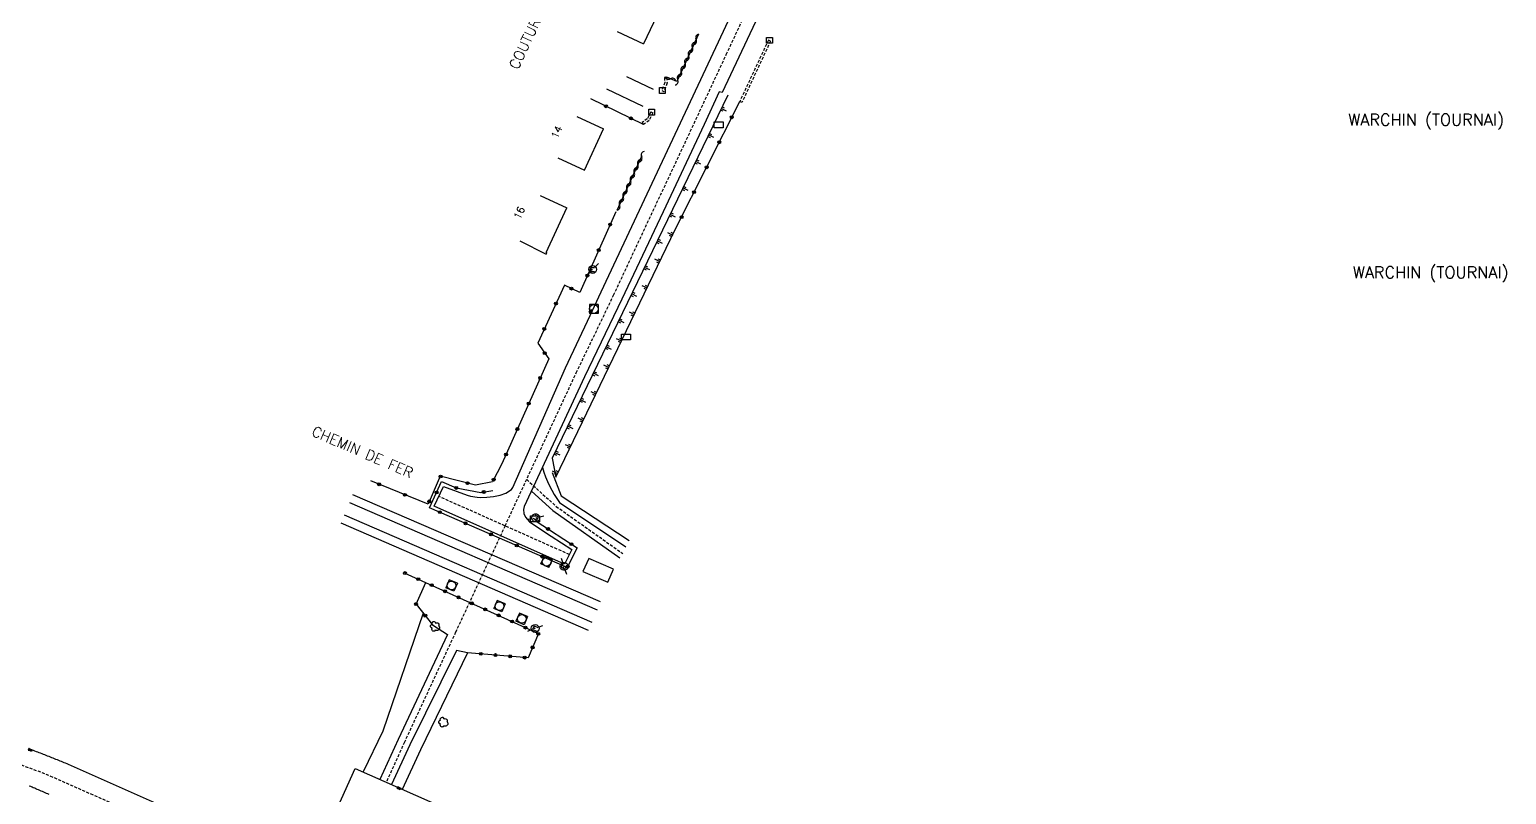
# Model space of a CAD drawing. Header units: millimetres. Extents: x 82000 to 83000, y 144000 to 145000.
# Drawn here: x 82736.2 to 82987.4, y 144397.9 to 144528 of the extents above; entities that cross this region are included whole.
import ezdxf
from ezdxf.enums import TextEntityAlignment as Align

# ---------------------------------------------------------------- set-up
doc = ezdxf.new("R2010")
doc.units = ezdxf.units.MM
doc.linetypes.add('DASHED', pattern=[0.75, 0.5, -0.25])
doc.layers.get('0').update_dxf_attribs({"linetype": 'CONTINUOUS'})
for name, color, linetype in [('W0001', 6, 'DASHED'), ('W0008', 7, 'CONTINUOUS'), ('W0100', 7, 'CONTINUOUS'), ('W0112', 1, 'DASHED'), ('W0211', 2, 'CONTINUOUS'), ('W0300', 7, 'CONTINUOUS'), ('W0310', 3, 'CONTINUOUS'), ('W0322', 7, 'CONTINUOUS'), ('W0330', 7, 'CONTINUOUS'), ('W0400', 7, 'CONTINUOUS'), ('W0420', 7, 'CONTINUOUS'), ('W0471', 7, 'CONTINUOUS'), ('W0700', 7, 'CONTINUOUS'), ('W0980', 7, 'CONTINUOUS'), ('W0989', 7, 'CONTINUOUS'), ('W0991', 7, 'CONTINUOUS'), ('W1471', 7, 'CONTINUOUS')]:
    doc.layers.add(name, color=color, linetype=linetype)
doc.styles.get("Standard").update_dxf_attribs({"font": 'romans.shx', "width": 0.85})

# ---------------------------------------------------------------- blocks, each defined once
blk = doc.blocks.new('t310o')
at = {"color": 0, "linetype": 'Continuous'}
for centre, start, end in [((-0.5, 0.38), 216.8699, 323.1304), ((0.5, -0.37), 36.8699, 143.1303)]:
    blk.add_arc(centre, 0.625, start, end, dxfattribs=at)
blk = doc.blocks.new('t211o')
at = {"color": 0, "linetype": 'Continuous'}
for p, q in [((-0.29, 0.5), (-0.29, 0)), ((0, 1), (0, 0)), ((0.29, 0.5), (0.29, 0))]:
    blk.add_line(p, q, dxfattribs=at)
blk = doc.blocks.new('t322o')
at = {"color": 0, "linetype": 'Continuous'}
for radius in [0.25, 0.15]:
    blk.add_circle((0, 0), radius, dxfattribs=at)
blk = doc.blocks.new('t112o')
at = {"color": 0, "linetype": 'Continuous'}
for p, q in [((-0.5, 0.5), (0.5, 0.5)), ((-0.5, -0.5), (-0.5, 0.5)), ((0.5, 0.5), (0.5, -0.5)), ((0.5, -0.5), (-0.5, -0.5))]:
    blk.add_line(p, q, dxfattribs=at)
blk = doc.blocks.new('T471')
for p, q in [((-0.333334, 0.333334), (-0.333334, -0.333334)), ((-0.333334, 0.333334), (0.333334, 0.333334)), ((-0.333334, 0), (0, 0)), ((0.500001, 0.500001), (1.000002, 1.000002)), ((-0.500001, -0.500001), (-1.000002, -1.000002)), ((-0.333334, -0.333334), (0.333334, -0.333334))]:
    blk.add_line(p, q)
blk.add_ellipse((0, 0), major_axis=(0.471405, 0.471405), ratio=1, start_param=5.4977871438, end_param=11.780972451)
blk = doc.blocks.new('T420')
for p, q in [((0.75, 0.75), (-0.75, 0.75)), ((-0.75, 0.75), (-0.75, -0.75)), ((0.75, 0.75), (0.75, -0.75)), ((0.75, -0.75), (-0.75, -0.75))]:
    blk.add_line(p, q)
blk.add_ellipse((0, 0), major_axis=(-0.53, 0.53), ratio=1, start_param=3.926991, end_param=10.210176)
blk = doc.blocks.new('T400')
for p, q in [((-0.15, 0.3), (0.15, 0.3)), ((-0.15, -0.25), (-0.15, 0.3)), ((-0.15, 0.15), (0.15, 0.15)), ((-0.15, 0), (0.15, 0)), ((0.15, 0.3), (0.15, -0.25)), ((-0.15, -0.15), (0.15, -0.15)), ((-0.15, -0.25), (-0.15, -0.3)), ((-0.15, -0.3), (0.15, -0.3)), ((0.15, -0.3), (0.15, -0.25))]:
    blk.add_line(p, q)
blk = doc.blocks.new('T300')
for p, q in [((-0.8, 0.51), (-0.86, 0.34)), ((-0.86, 0.34), (-0.86, 0.17)), ((-0.86, 0.17), (-0.74, 0.06)), ((-0.69, 0.63), (-0.8, 0.51)), ((-0.8, -0.06), (-0.74, 0.06)), ((-0.74, 0.06), (-0.69, 0.11)), ((-0.57, 0.69), (-0.69, 0.63)), ((-0.46, 0.69), (-0.57, 0.69)), ((-0.29, 0.63), (-0.46, 0.69)), ((-0.29, 0.63), (-0.17, 0.74)), ((-0.23, 0.57), (-0.29, 0.63)), ((-0.17, 0.74), (-0.06, 0.8)), ((-0.06, 0.8), (0.06, 0.8)), ((0.06, 0.8), (0.23, 0.74)), ((0.23, 0.74), (0.34, 0.63)), ((0.34, 0.63), (0.4, 0.51)), ((0.46, 0.46), (0.34, 0.46)), ((0.4, 0.51), (0.4, 0.46)), ((0.57, 0.4), (0.46, 0.46)), ((0.57, 0.4), (0.69, 0.29)), ((0.69, 0.29), (0.74, 0.17)), ((0.74, 0.06), (0.69, -0.17)), ((0.74, 0.17), (0.74, 0.06)), ((-0.8, -0.17), (-0.8, -0.06)), ((-0.8, -0.23), (-0.8, -0.17)), ((-0.74, -0.34), (-0.8, -0.23)), ((-0.69, -0.4), (-0.74, -0.34)), ((-0.51, -0.46), (-0.69, -0.4)), ((-0.4, -0.46), (-0.51, -0.46)), ((-0.4, -0.46), (-0.34, -0.46)), ((-0.34, -0.46), (-0.34, -0.4)), ((-0.34, -0.51), (-0.34, -0.46)), ((-0.29, -0.63), (-0.34, -0.51)), ((-0.17, -0.74), (-0.29, -0.63)), ((-0.06, -0.8), (-0.17, -0.74)), ((0.06, -0.8), (-0.06, -0.8)), ((0.17, -0.74), (0.06, -0.8)), ((0.23, -0.69), (0.17, -0.74)), ((0.29, -0.46), (0.23, -0.46)), ((0.29, -0.63), (0.23, -0.69)), ((0.46, -0.4), (0.29, -0.46)), ((0.34, -0.51), (0.29, -0.63)), ((0.34, -0.51), (0.34, -0.46)), ((0.57, -0.34), (0.46, -0.4)), ((0.63, -0.29), (0.57, -0.34)), ((0.69, -0.17), (0.63, -0.29))]:
    blk.add_line(p, q)
blk = doc.blocks.new('T1471')
at = {"color": 0, "linetype": 'Continuous', "flags": 128}
blk.add_lwpolyline([(-0.75, -0.5), (-0.75, 0.5), (0.75, 0.5), (0.75, -0.5), (-0.75, -0.5)], dxfattribs=at)

msp = doc.modelspace()

# ---------------------------------------------------------------- linework, layer by layer
at = {"layer": 'W0001'}
msp.add_line((82828.01, 144438.73), (82805.8, 144448.61), dxfattribs=at)
for points in [[(82854.7, 144523.75), (82866.38, 144548.86), (82883.8, 144586.1), (82884.07, 144592.96), (82883.88, 144595.66), (82880.33, 144606.78), (82861.47, 144626.46)], [(82854.7, 144523.75), (82866.38, 144548.86), (82883.8, 144586.1), (82884.07, 144592.96), (82883.88, 144595.66), (82880.33, 144606.78)], [(82817.07, 144443.6), (82829.18, 144469.63), (82835.53, 144482.82), (82854.7, 144523.75), (82866.38, 144548.86), (82883.8, 144586.1)], [(82820.74, 144451.49), (82825.75, 144446.91), (82837.1, 144438.9)], [(82817.07, 144443.6), (82808.65, 144425.52), (82799.94, 144406.81), (82796.85, 144400.02)]]:
    msp.add_lwpolyline(points, dxfattribs=at)
at = {"layer": 'W0001', "flags": 128}
msp.add_lwpolyline([(82591.33, 144394.5), (82599.6, 144398.06), (82603.8, 144399.93), (82608.52, 144402.21), (82614.33, 144405.86), (82619.29, 144409.85), (82627.02, 144416.19), (82631.41, 144419.47), (82634.73, 144421.83), (82641.46, 144424.68), (82647.15, 144425.88), (82653.22, 144426.08), (82659.56, 144425.31), (82665.19, 144423.43), (82671.08, 144420.85), (82677.95, 144417.79), (82685.37, 144414.58), (82692.6, 144411.99), (82699.89, 144410.01), (82709.56, 144408.12), (82718.82, 144406.7), (82728.11, 144404.83), (82734.57, 144403.04), (82738.77, 144401.5), (82759.55, 144392.34), (82785.23, 144380.82)], dxfattribs=at)
at = {"layer": 'W0008'}
for p, q in [((82837.72, 144520.01), (82842.27, 144517.84)), ((82840.56, 144514.93), (82834.39, 144517.85)), ((82831.96, 144480.04), (82831.6, 144479.99))]:
    msp.add_line(p, q, dxfattribs=at)
for points in [[(82818.4, 144450.15), (82827.37, 144470.49), (82831.55, 144479.39), (82833.43, 144483.38), (82847.78, 144513.96), (82864.52, 144549.73), (82866.82, 144554.63), (82870.63, 144563.42), (82875.07, 144574.72), (82879.22, 144585.3), (82880.61, 144588.82), (82880.91, 144588.85), (82881.07, 144592.92), (82880.92, 144595.11), (82879.77, 144598.83), (82877.4, 144603.47), (82875.65, 144605.86), (82871.09, 144610.86), (82866.53, 144615.87), (82858.26, 144625.14)], [(82867.18, 144545.32), (82853.98, 144517.27), (82853.46, 144517.39), (82850.92, 144511.87), (82843.93, 144497.01), (82836.94, 144482.15), (82830.59, 144468.97), (82820.32, 144446.89)], [(82821.24, 144444.29), (82824.92, 144441.87), (82828.43, 144439.56), (82827.18, 144437.07), (82805, 144446.95), (82806.61, 144450.3), (82810.59, 144448.83)], [(82810.59, 144448.83), (82811.18, 144448.65), (82812.3, 144448.46), (82812.97, 144448.43), (82813.99, 144448.46), (82815.11, 144448.6), (82816.21, 144448.81), (82817.22, 144449.15), (82818.14, 144449.78), (82818.4, 144450.15)], [(82821.55, 144449.53), (82825.18, 144446.21), (82836.58, 144438.16)], [(82820.33, 144446.91), (82820.2, 144446.39), (82820.28, 144445.73), (82820.56, 144445.09), (82820.86, 144444.67), (82821.24, 144444.29)], [(82804.71, 144426.78), (82807.25, 144425.12), (82798.88, 144407.31), (82795.75, 144400.51)], [(82810.7, 144422.04), (82808.83, 144422.43), (82800.84, 144406.35), (82797.74, 144399.63)]]:
    msp.add_lwpolyline(points, dxfattribs=at)
msp.add_lwpolyline([(82823.41, 144453.53, 0.085552), (82826.35, 144447.56), (82837.6, 144440.02)], format="xyb", dxfattribs=at)
at = {"layer": 'W0008', "flags": 128}
for points in [[(82801.93, 144430.3), (82803.58, 144433.97)], [(82736.06, 144405.7), (82736.3, 144405.62), (82736.55, 144405.54), (82736.79, 144405.45), (82737.04, 144405.36), (82737.28, 144405.27), (82737.52, 144405.18), (82737.76, 144405.08), (82738.01, 144404.99), (82738.25, 144404.9), (82738.49, 144404.8), (82738.73, 144404.71), (82738.97, 144404.62), (82739.2, 144404.52), (82739.44, 144404.43), (82739.68, 144404.34), (82739.91, 144404.25), (82740.15, 144404.15), (82740.38, 144404.06), (82740.62, 144403.96), (82740.85, 144403.87), (82741.09, 144403.78), (82741.32, 144403.68), (82741.56, 144403.59), (82741.79, 144403.49), (82742.03, 144403.4), (82742.26, 144403.3), (82742.5, 144403.2), (82742.73, 144403.11), (82761.12, 144394.91)], [(82786.9, 144392.04), (82791.57, 144402.37), (82806.68, 144395.64)], [(82739.52, 144397.94), (82739.3, 144398.04), (82739.07, 144398.13), (82738.85, 144398.23), (82738.62, 144398.33), (82738.4, 144398.42), (82738.17, 144398.52), (82737.95, 144398.61), (82737.72, 144398.71), (82737.5, 144398.81), (82737.27, 144398.9), (82737.05, 144399), (82736.82, 144399.09), (82736.6, 144399.18), (82736.37, 144399.27), (82736.14, 144399.36)]]:
    msp.add_lwpolyline(points, dxfattribs=at)
at = {"layer": 'W0100'}
for p, q in [((82836.11, 144527.66), (82840.64, 144525.54)), ((82829.29, 144513.19), (82833.83, 144511.08)), ((82826.04, 144506.2), (82830.57, 144504.09)), ((82823.06, 144499.79), (82827.59, 144497.67)), ((82819.55, 144492.04), (82824.04, 144489.82)), ((82824.06, 144490.1), (82824.15, 144490.05))]:
    msp.add_line(p, q, dxfattribs=at)
for points in [[(82844.51, 144533.83), (82840.64, 144525.54)], [(82830.57, 144504.09), (82833.83, 144511.08)], [(82824.06, 144490.1), (82827.59, 144497.67)], [(82824.04, 144489.82), (82824.15, 144490.05)]]:
    msp.add_lwpolyline(points, dxfattribs=at)
msp.add_lwpolyline([(82834.57, 144434.02), (82835.52, 144436.22), (82831.29, 144438.05), (82830.28, 144435.86)], close=True, dxfattribs=at)
at = {"layer": 'W0112'}
for p, q in [((82862.21, 144526.02), (82861.85, 144526.19)), ((82843.71, 144517.62), (82844.08, 144517.48)), ((82844.57, 144519.87), (82844.18, 144519.84)), ((82857.35, 144515.59), (82856.98, 144515.76)), ((82841.85, 144514), (82842.2, 144513.82)), ((82840.63, 144511.86), (82840.4, 144512.18))]:
    msp.add_line(p, q, dxfattribs=at)
for points in [[(82861.85, 144526.19), (82856.98, 144515.76)], [(82862.21, 144526.02), (82857.35, 144515.59)], [(82844.18, 144519.84), (82844.22, 144518.97), (82843.71, 144517.62)], [(82844.57, 144519.87), (82844.62, 144518.91), (82844.08, 144517.48)], [(82841.85, 144514), (82841.25, 144512.8), (82840.4, 144512.18)], [(82842.2, 144513.82), (82841.56, 144512.53), (82840.63, 144511.86)]]:
    msp.add_lwpolyline(points, dxfattribs=at)
at = {"layer": 'W0211'}
msp.add_lwpolyline([(82854.93, 144516.81), (82825.09, 144455.09), (82825.7, 144451.9), (82846.02, 144493.97)], dxfattribs=at)
at = {"layer": 'W0310'}
msp.add_line((82836.13, 144497.26), (82840.39, 144506.58), dxfattribs=at)
msp.add_lwpolyline([(82849.96, 144527.2), (82846.28, 144519.18), (82844.57, 144519.87)], dxfattribs=at)
at = {"layer": 'W0322'}
for p, q in [((82840.63, 144511.86), (82831.63, 144516.18)), ((82846.02, 144493.97), (82856.98, 144515.76))]:
    msp.add_line(p, q, dxfattribs=at)
for points in [[(82835.91, 144497), (82829.78, 144483.26), (82827.15, 144484.51), (82822.61, 144474.66), (82824.5, 144472.03), (82816.51, 144454.14), (82814.93, 144451.1), (82812.02, 144450.53), (82806, 144452.03), (82803.97, 144447.28), (82794.22, 144451.25)], [(82822.38, 144444.38), (82829.34, 144439.85), (82827.64, 144436.55), (82804.23, 144446.68), (82806.26, 144451.12), (82808.76, 144450.06), (82812.93, 144449.27), (82814.98, 144449.63)], [(82800.02, 144435.57), (82822.74, 144425.33), (82820.99, 144421.17), (82810.7, 144422.04)], [(82801.93, 144430.3), (82804.71, 144426.78)]]:
    msp.add_lwpolyline(points, dxfattribs=at)
at = {"layer": 'W0330'}
msp.add_lwpolyline([(82825.1, 144452.7), (82826.62, 144448.69), (82838.16, 144441.13)], dxfattribs=at)
at = {"layer": 'W0330', "flags": 128}
for points in [[(82803.13, 144428.77), (82796.25, 144408.7), (82792.9, 144401.78)], [(82810.7, 144422.04), (82802.67, 144405.54), (82799.57, 144398.81)]]:
    msp.add_lwpolyline(points, dxfattribs=at)
at = {"layer": 'W0700', "flags": 128}
for points in [[(82790.61, 144447.56), (82832.71, 144429.32)], [(82789.12, 144444.11), (82831.21, 144425.87)]]:
    msp.add_lwpolyline(points, dxfattribs=at)
at = {"layer": 'W0700'}
for points in [[(82791.13, 144448.96), (82833.22, 144430.72)], [(82789.72, 144445.49), (82831.82, 144427.25)]]:
    msp.add_lwpolyline(points, dxfattribs=at)

# ---------------------------------------------------------------- block references
at = {"layer": 'W0112'}
for p in [(82862.06, 144526.15), (82843.81, 144517.63), (82842, 144513.94)]:
    msp.add_blockref('t112o', p, dxfattribs=at)
at = {"layer": 'W0211'}
for p, rotation in [((82853.84, 144514.56), 244.1982523347661), ((82851.66, 144510.06), 244.1982523347661), ((82849.49, 144505.55), 244.1982523347661), ((82847.31, 144501.05), 244.1982523347661), ((82845.13, 144496.55), 244.1982523347661), ((82842.96, 144492.05), 244.1982523347661), ((82845.58, 144493.05), 64.21925533701791), ((82840.78, 144487.55), 244.1982523347661), ((82843.4, 144488.55), 64.21925533701791), ((82841.23, 144484.05), 64.21925533701791), ((82838.6, 144483.05), 244.1982523347661), ((82839.05, 144479.54), 64.21925533701791), ((82836.43, 144478.55), 244.1982523347661), ((82836.88, 144475.04), 64.21925533701791), ((82834.25, 144474.04), 244.1982523347661), ((82832.08, 144469.54), 244.1982523347661), ((82834.7, 144470.54), 64.21925533701791), ((82829.9, 144465.04), 244.1982523347661), ((82832.53, 144466.04), 64.21925533701791), ((82830.35, 144461.53), 64.21925533701791), ((82827.72, 144460.54), 244.1982523347661), ((82828.18, 144457.03), 64.21925533701791), ((82825.55, 144456.04), 244.1982523347661), ((82826, 144452.53), 64.21925533701791)]:
    msp.add_blockref('t211o', p, dxfattribs=dict(at, rotation=rotation))
at = {"layer": 'W0300', "rotation": 326.976608136176}
for p in [(82805.19, 144426.41), (82806.61, 144410.12)]:
    msp.add_blockref('T300', p, dxfattribs=at)
at = {"layer": 'W0310'}
for p, rotation in [((82848.92, 144524.92), 245.3200440957142), ((82849.55, 144526.29), 245.3200440957142), ((82847.67, 144522.2), 245.3200440957142), ((82848.29, 144523.56), 245.3200440957142), ((82845.19, 144519.62), 158.0077948779392), ((82846.42, 144519.47), 245.3200440957142), ((82847.04, 144520.84), 245.3200440957142), ((82840.29, 144506.35), 65.432149254387), ((82839.66, 144504.99), 65.432149254387), ((82838.42, 144502.26), 65.432149254387), ((82839.04, 144503.62), 65.432149254387), ((82837.17, 144499.53), 65.432149254387), ((82837.79, 144500.89), 65.432149254387), ((82836.55, 144498.17), 65.432149254387)]:
    msp.add_blockref('t310o', p, dxfattribs=dict(at, rotation=rotation))
at = {"layer": 'W0322'}
for p, rotation in [((82834.21, 144514.94), 154.314601793426), ((82838.49, 144512.88), 154.314601793426), ((82855.63, 144513.07), 63.29415271359548), ((82853.49, 144508.82), 63.29415271359548), ((82851.36, 144504.58), 63.29415271359548), ((82849.22, 144500.34), 63.29415271359548), ((82834.94, 144494.83), 245.9486020591744), ((82847.09, 144496.09), 63.29415271359548), ((82833, 144490.49), 245.9486020591744), ((82831.07, 144486.15), 245.9486020591744), ((82828.35, 144483.94), 154.5882391475391), ((82825.72, 144481.4), 245.2850673248441), ((82823.73, 144477.09), 245.2850673248441), ((82823.82, 144472.97), 305.6428202922809), ((82823.03, 144468.75), 245.9564852014674), ((82821.1, 144464.41), 245.9564852014674), ((82819.16, 144460.07), 245.9564852014674), ((82817.23, 144455.74), 245.9564852014674), ((82806.1, 144452), 166.0042000416584), ((82795.64, 144450.67), 157.8436016969926), ((82805.41, 144449.28), 65.39454508680738), ((82808.76, 144450.06), 349.3237840064251), ((82810.7, 144450.86), 166.0042000416584), ((82813.43, 144449.36), 9.81892651678244), ((82815.13, 144451.48), 242.522718340065), ((82800.04, 144448.88), 157.8436016969926), ((82804.17, 144447.76), 246.8377739633211), ((82805.97, 144445.93), 156.6022101848149), ((82810.33, 144444.04), 156.6022101848149), ((82814.69, 144442.16), 156.6022101848149), ((82824.37, 144443.08), 326.9682358108769), ((82819.05, 144440.27), 156.6022101848149), ((82828.35, 144440.49), 326.9682358108769), ((82823.4, 144438.39), 156.6022101848149), ((82827.7, 144436.67), 242.7509965065842), ((82800.02, 144435.57), 335.717257178403), ((82802.3, 144434.54), 335.717257178403), ((82804.58, 144433.52), 335.717257178403), ((82806.86, 144432.49), 335.717257178403), ((82801.93, 144430.3), 308.283417018735), ((82809.14, 144431.46), 335.717257178403), ((82811.42, 144430.43), 335.717257178403), ((82813.7, 144429.4), 335.717257178403), ((82803.48, 144428.34), 308.283417018735), ((82815.98, 144428.38), 335.717257178403), ((82818.25, 144427.35), 335.717257178403), ((82820.53, 144426.32), 335.717257178403), ((82822.71, 144425.25), 247.138128616875), ((82812.94, 144421.85), 175.155099783972), ((82821.74, 144422.95), 247.138128616875), ((82815.44, 144421.64), 175.155099783972), ((82817.93, 144421.43), 175.155099783972), ((82820.42, 144421.22), 175.155099783972)]:
    msp.add_blockref('t322o', p, dxfattribs=dict(at, rotation=rotation))
at = {"layer": 'W0400'}
for p, rotation in [((82831.64, 144480.08), 334.1335777309427), ((82736.29, 144405.51), 250.936723048307), ((82799.02, 144398.99), 245.991789772216)]:
    msp.add_blockref('T400', p, dxfattribs=dict(at, rotation=rotation))
at = {"layer": 'W0420'}
msp.add_blockref('T420', (82832.17, 144480.48), dxfattribs=at)
for p, rotation in [((82824.15, 144437.51), 245.3454173547181), ((82807.96, 144433.47), 336.573434784314), ((82816.12, 144429.95), 336.573434784314), ((82819.91, 144427.79), 336.573434784314)]:
    msp.add_blockref('T420', p, dxfattribs=dict(at, rotation=rotation))
at = {"layer": 'W0471'}
msp.add_blockref('T471', (82831.96, 144487.2), dxfattribs=at)
for p, rotation in [((82822.28, 144444.98), 148.044859220963), ((82827.08, 144436.72), 62.2197422891002), ((82822.18, 144426.17), 336.573434784314)]:
    msp.add_blockref('T471', p, dxfattribs=dict(at, rotation=rotation))
at = {"layer": 'W1471'}
for p in [(82853.4, 144511.78), (82837.63, 144475.72), (82822.15, 144444.8)]:
    msp.add_blockref('T1471', p, dxfattribs=at)

# ---------------------------------------------------------------- texts
at = {"layer": 'W0980'}
for p in [(82973.73, 144512.51), (82974.5, 144486.56)]:
    msp.add_text('WARCHIN (TOURNAI)', height=2, dxfattribs=at).set_placement(p, align=Align.MIDDLE)
at = {"layer": 'W0989'}
for s, rotation, p in [('COUTURE DES TROIS OIGNONS', 64.8039, (82826.04, 144537.52)), ('CHEMIN DE FER', 336.5734, (82792.82, 144456.16))]:
    msp.add_text(s, height=1.75, rotation=rotation, dxfattribs=at).set_placement(p, align=Align.MIDDLE)
at = {"layer": 'W0991'}
for s, rotation, p in [('14', 64.997, (82825.85, 144510.54)), ('16', 64.9649, (82819.47, 144496.81))]:
    msp.add_text(s, height=1.25, rotation=rotation, dxfattribs=at).set_placement(p, align=Align.MIDDLE)

doc.saveas('drawing.dxf')
